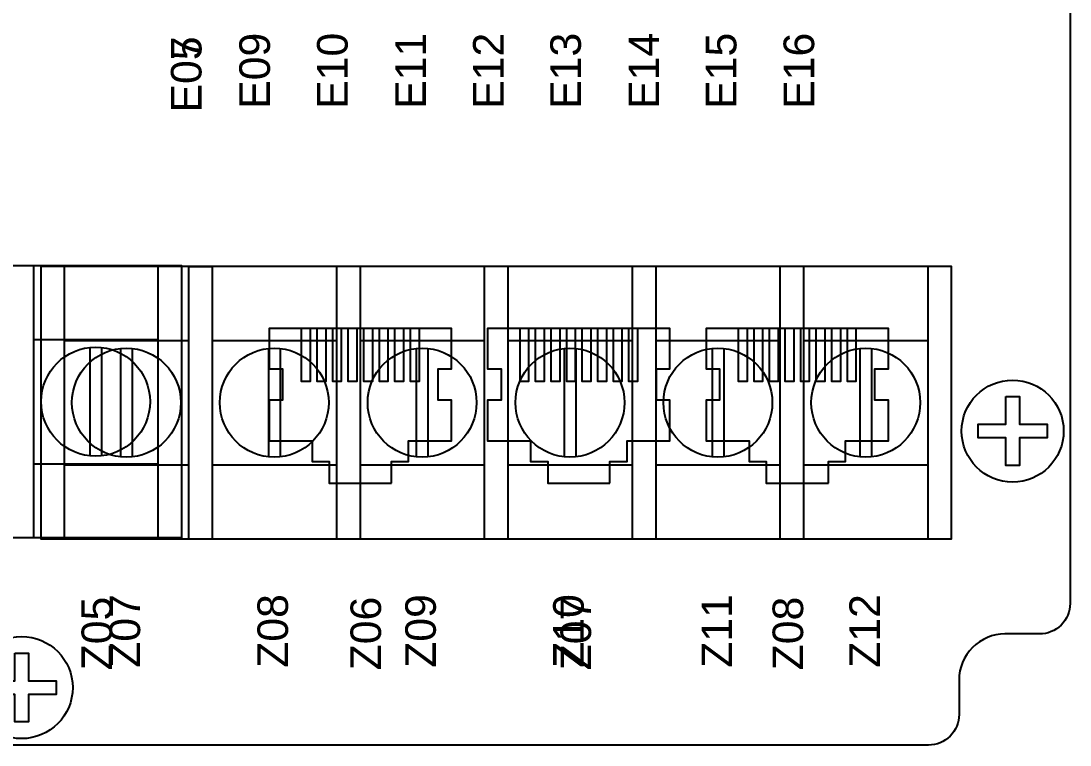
# Model space of a CAD drawing. Extents: x 1 to 47, y 1 to 35.
# Drawn here: x 42.084 to 44.782, y 9.779 to 11.641 of the extents above; entities that cross this region are included whole.
import ezdxf

# ---------------------------------------------------------------- set-up
doc = ezdxf.new("R2010")
doc.units = 0
doc.header["$MEASUREMENT"] = 0
for name, color, linetype in [('10_00______DWG_', 7, 'CONTINUOUS'), ('6_01__9-_0-___10__RTD_INPU', 7, 'CONTINUOUS'), ('6_02__9-_B-___10__RTD_INPU', 7, 'CONTINUOUS'), ('6_03__9-_1-___10__RTD_INPU', 7, 'CONTINUOUS'), ('6_04__9-_C-___10__RTD_INPU', 7, 'CONTINUOUS'), ('6_05__9-_D-___10__RTD_INPU', 7, 'CONTINUOUS'), ('6_06__9-_2A___10__RTD_INPU', 7, 'CONTINUOUS'), ('6_07__9-_2B___10__RTD_INPU', 7, 'CONTINUOUS'), ('6_08__9-_2C___10__RTD_INPU', 7, 'CONTINUOUS'), ('6_09__9-_2D___10__RTD_INPU', 7, 'CONTINUOUS'), ('6_10__9-_2G___10__RTD_INPU', 7, 'CONTINUOUS'), ('6_11__9-_3-___10__RTD_INPU', 7, 'CONTINUOUS'), ('6_12__9-_4-___10__RTD_INPU', 7, 'CONTINUOUS'), ('6_13__9-_5-___10__RTD_INPU', 7, 'CONTINUOUS'), ('6_14__9-_6-___10__RTD_INPU', 7, 'CONTINUOUS'), ('6_15__9-_70___10__RTD_INPU', 7, 'CONTINUOUS'), ('6_16__9-_L0___10__RTD_INPU', 7, 'CONTINUOUS'), ('6_17__9-_77___10__RTD_INPU', 7, 'CONTINUOUS'), ('6_18__9-_7-___10__RTD_INPU', 7, 'CONTINUOUS'), ('6_19__9-_L-___10__RTD_INPU', 7, 'CONTINUOUS'), ('7_01__0-__EMPTY', 7, 'CONTINUOUS'), ('7_02__B-___3__DI___4__DO__', 7, 'CONTINUOUS'), ('7_03__1-___4__DI___4__DO__', 7, 'CONTINUOUS'), ('7_04__C-___4__DI___4__DO__', 7, 'CONTINUOUS'), ('7_05__D-___4__DI___3__DO__', 7, 'CONTINUOUS'), ('7_06__2A___8__FORM_A_DO', 7, 'CONTINUOUS'), ('7_07__2B___8__FORM_B_DO', 7, 'CONTINUOUS'), ('7_08__2C___8__DO__6__FORM_', 7, 'CONTINUOUS'), ('7_09__2D___8__DO__2__FORM_', 7, 'CONTINUOUS'), ('7_10__2G___8__DO__4__FORM_', 7, 'CONTINUOUS'), ('7_11__3-___8__DI', 7, 'CONTINUOUS'), ('7_12__4-___14__DI', 7, 'CONTINUOUS'), ('7_13__5-___8__AI', 7, 'CONTINUOUS'), ('7_14__6-___4__AI____4__AO', 7, 'CONTINUOUS'), ('7_15__70___2__AVI____4__AF', 7, 'CONTINUOUS'), ('7_16__L0___2__LEA_AVI____4', 7, 'CONTINUOUS'), ('7_17__77___8__AFDI', 7, 'CONTINUOUS'), ('7_18__7-___2__AVI____7__DI', 7, 'CONTINUOUS'), ('7_19__L-___2__AVI____7__DI', 7, 'CONTINUOUS'), ('8_01__A-___4__ACI', 7, 'CONTINUOUS'), ('8_02__8-___4__ACI____3__AV', 7, 'CONTINUOUS'), ('8_03__L-___4__ACI____3__LE', 7, 'CONTINUOUS'), ('8_04__7-___4__ACI____3__LE', 7, 'CONTINUOUS')]:
    doc.layers.add(name, color=color, linetype=linetype)
doc.styles.add('ARIAL', font='arial.ttf')

msp = doc.modelspace()

# ---------------------------------------------------------------- linework, layer by layer
at = {"layer": '10_00______DWG_'}
msp.add_lwpolyline([(39.7527, 17.0629), (44.4181, 17.0629, -0.414214), (44.4968, 16.9841), (44.4968, 16.8956, 0.414214), (44.6149, 16.7775), (44.7035, 16.7775, -0.414214), (44.7822, 16.6987), (44.7822, 10.1436, -0.414214), (44.7035, 10.0649), (44.6149, 10.0649, 0.414214), (44.4968, 9.9467), (44.4968, 9.8582, -0.414214), (44.4181, 9.7794), (39.7527, 9.7794, -0.414214), (39.674, 9.8582), (39.674, 9.9467, 0.414214), (39.5558, 10.0649), (39.4673, 10.0649, -0.414214), (39.3885, 10.1436), (39.3885, 16.6987, -0.414214), (39.4673, 16.7775), (39.5558, 16.7775, 0.414214), (39.674, 16.8956), (39.674, 16.9841, -0.414214)], format="xyb", close=True, dxfattribs=at)
for points in [[(44.6171, 10.6752), (44.6521, 10.6752), (44.6521, 10.6041), (44.7232, 10.6041), (44.7232, 10.5691), (44.6521, 10.5691), (44.6521, 10.498), (44.6171, 10.498), (44.6171, 10.5691), (44.546, 10.5691), (44.546, 10.6041), (44.6171, 10.6041)], [(42.0679, 10.0157), (42.1029, 10.0157), (42.1029, 9.9446), (42.174, 9.9446), (42.174, 9.9096), (42.1029, 9.9096), (42.1029, 9.8386), (42.0679, 9.8386), (42.0679, 9.9096), (41.9968, 9.9096), (41.9968, 9.9446), (42.0679, 9.9446)]]:
    msp.add_lwpolyline(points, close=True, dxfattribs=at)
for centre in [(44.6346, 10.5866), (42.0854, 9.9271)]:
    msp.add_circle(centre, 0.1312, dxfattribs=at)
at = {"layer": '8_01__A-___4__ACI'}
msp.add_line((42.1951, 11.0098), (42.1343, 11.0098), dxfattribs=at)
msp.add_lwpolyline([(42.1343, 11.0098), (42.1343, 10.3098), (44.4773, 10.3098), (44.4773, 11.0098)], close=True, dxfattribs=at)
for points in [[(42.1951, 11.0098), (42.1951, 10.3098)], [(42.5147, 11.0098), (42.5147, 10.3098)], [(42.5147, 11.0098), (42.5755, 11.0098)], [(42.5755, 11.0098), (42.5755, 10.3098)], [(42.8951, 11.0098), (42.8951, 10.3098)], [(42.9558, 11.0098), (42.9558, 10.3098)], [(43.2754, 11.0098), (43.2754, 10.3098)], [(43.3362, 11.0098), (43.3362, 10.3098)], [(43.6558, 11.0098), (43.6558, 10.3098)], [(43.7165, 11.0098), (43.7165, 10.3098)], [(44.0361, 11.0098), (44.0361, 10.3098)], [(44.0969, 11.0098), (44.0969, 10.3098)], [(44.4165, 11.0098), (44.4165, 10.3098)], [(42.1951, 10.8198), (42.5147, 10.8198)], [(42.3399, 10.7991), (42.3399, 10.5206)], [(42.3698, 10.7991), (42.3698, 10.5206)], [(42.5755, 10.8198), (42.8951, 10.8198)], [(42.7203, 10.7991), (42.7203, 10.5206)], [(42.7502, 10.7991), (42.7502, 10.5206)], [(42.9558, 10.8198), (43.2754, 10.8198)], [(43.1006, 10.7991), (43.1006, 10.5206)], [(43.1305, 10.7991), (43.1305, 10.5206)], [(43.3362, 10.8198), (43.6558, 10.8198)], [(43.481, 10.7991), (43.481, 10.5206)], [(43.5109, 10.7991), (43.5109, 10.5206)], [(43.7165, 10.8198), (44.0361, 10.8198)], [(43.8613, 10.7991), (43.8613, 10.5206)], [(43.8913, 10.7991), (43.8913, 10.5206)], [(44.0969, 10.8198), (44.4165, 10.8198)], [(44.2417, 10.7991), (44.2417, 10.5206)], [(44.2717, 10.7991), (44.2717, 10.5206)], [(42.1951, 10.4998), (42.5147, 10.4998)], [(42.5755, 10.4998), (42.8951, 10.4998)], [(42.9558, 10.4998), (43.2754, 10.4998)], [(43.3362, 10.4998), (43.6558, 10.4998)], [(43.7165, 10.4998), (44.0361, 10.4998)], [(44.0969, 10.4998), (44.4165, 10.4998)]]:
    msp.add_lwpolyline(points, dxfattribs=at)
for centre in [(42.3549, 10.6598), (42.7352, 10.6598), (43.1156, 10.6598), (43.4959, 10.6598), (43.8763, 10.6598), (44.2567, 10.6598)]:
    msp.add_circle(centre, 0.1401, dxfattribs=at)
at = {"layer": '8_02__8-___4__ACI____3__AV'}
msp.add_line((42.1951, 11.0098), (42.1343, 11.0098), dxfattribs=at)
msp.add_lwpolyline([(42.1343, 11.0098), (42.1343, 10.3098), (44.4773, 10.3098), (44.4773, 11.0098)], close=True, dxfattribs=at)
for points in [[(42.1951, 11.0098), (42.1951, 10.3098)], [(42.5147, 11.0098), (42.5147, 10.3098)], [(42.5147, 11.0098), (42.5755, 11.0098)], [(42.5755, 11.0098), (42.5755, 10.3098)], [(42.8951, 11.0098), (42.8951, 10.3098)], [(42.9558, 11.0098), (42.9558, 10.3098)], [(43.2754, 11.0098), (43.2754, 10.3098)], [(43.3362, 11.0098), (43.3362, 10.3098)], [(43.6558, 11.0098), (43.6558, 10.3098)], [(43.7165, 11.0098), (43.7165, 10.3098)], [(44.0361, 11.0098), (44.0361, 10.3098)], [(44.0969, 11.0098), (44.0969, 10.3098)], [(44.4165, 11.0098), (44.4165, 10.3098)], [(42.1951, 10.8198), (42.5147, 10.8198)], [(42.3399, 10.7991), (42.3399, 10.5206)], [(42.3698, 10.7991), (42.3698, 10.5206)], [(42.5755, 10.8198), (42.8951, 10.8198)], [(42.7203, 10.7991), (42.7203, 10.5206)], [(42.7502, 10.7991), (42.7502, 10.5206)], [(42.9558, 10.8198), (43.2754, 10.8198)], [(43.1006, 10.7991), (43.1006, 10.5206)], [(43.1305, 10.7991), (43.1305, 10.5206)], [(43.3362, 10.8198), (43.6558, 10.8198)], [(43.481, 10.7991), (43.481, 10.5206)], [(43.5109, 10.7991), (43.5109, 10.5206)], [(43.7165, 10.8198), (44.0361, 10.8198)], [(43.8613, 10.7991), (43.8613, 10.5206)], [(43.8913, 10.7991), (43.8913, 10.5206)], [(44.0969, 10.8198), (44.4165, 10.8198)], [(44.2417, 10.7991), (44.2417, 10.5206)], [(44.2717, 10.7991), (44.2717, 10.5206)], [(42.1951, 10.4998), (42.5147, 10.4998)], [(42.5755, 10.4998), (42.8951, 10.4998)], [(42.9558, 10.4998), (43.2754, 10.4998)], [(43.3362, 10.4998), (43.6558, 10.4998)], [(43.7165, 10.4998), (44.0361, 10.4998)], [(44.0969, 10.4998), (44.4165, 10.4998)]]:
    msp.add_lwpolyline(points, dxfattribs=at)
for centre in [(42.3549, 10.6598), (42.7352, 10.6598), (43.1156, 10.6598), (43.4959, 10.6598), (43.8763, 10.6598), (44.2567, 10.6598)]:
    msp.add_circle(centre, 0.1401, dxfattribs=at)
at = {"layer": '8_03__L-___4__ACI____3__LE'}
msp.add_line((42.1951, 11.0098), (42.1343, 11.0098), dxfattribs=at)
msp.add_lwpolyline([(42.1343, 11.0098), (42.1343, 10.3098), (44.4773, 10.3098), (44.4773, 11.0098)], close=True, dxfattribs=at)
for points in [[(42.1951, 11.0098), (42.1951, 10.3098)], [(42.5147, 11.0098), (42.5147, 10.3098)], [(42.5147, 11.0098), (42.5755, 11.0098)], [(42.5755, 11.0098), (42.5755, 10.3098)], [(42.8951, 11.0098), (42.8951, 10.3098)], [(42.9558, 11.0098), (42.9558, 10.3098)], [(43.2754, 11.0098), (43.2754, 10.3098)], [(43.3362, 11.0098), (43.3362, 10.3098)], [(43.6558, 11.0098), (43.6558, 10.3098)], [(43.7165, 11.0098), (43.7165, 10.3098)], [(44.0361, 11.0098), (44.0361, 10.3098)], [(44.0969, 11.0098), (44.0969, 10.3098)], [(44.4165, 11.0098), (44.4165, 10.3098)], [(42.1951, 10.8198), (42.5147, 10.8198)], [(42.3399, 10.7991), (42.3399, 10.5206)], [(42.3698, 10.7991), (42.3698, 10.5206)], [(42.5755, 10.8198), (42.8951, 10.8198)], [(42.7203, 10.7991), (42.7203, 10.5206)], [(42.7502, 10.7991), (42.7502, 10.5206)], [(42.9558, 10.8198), (43.2754, 10.8198)], [(43.1006, 10.7991), (43.1006, 10.5206)], [(43.1305, 10.7991), (43.1305, 10.5206)], [(43.3362, 10.8198), (43.6558, 10.8198)], [(43.481, 10.7991), (43.481, 10.5206)], [(43.5109, 10.7991), (43.5109, 10.5206)], [(43.7165, 10.8198), (44.0361, 10.8198)], [(43.8613, 10.7991), (43.8613, 10.5206)], [(43.8913, 10.7991), (43.8913, 10.5206)], [(44.0969, 10.8198), (44.4165, 10.8198)], [(44.2417, 10.7991), (44.2417, 10.5206)], [(44.2717, 10.7991), (44.2717, 10.5206)], [(42.1951, 10.4998), (42.5147, 10.4998)], [(42.5755, 10.4998), (42.8951, 10.4998)], [(42.9558, 10.4998), (43.2754, 10.4998)], [(43.3362, 10.4998), (43.6558, 10.4998)], [(43.7165, 10.4998), (44.0361, 10.4998)], [(44.0969, 10.4998), (44.4165, 10.4998)]]:
    msp.add_lwpolyline(points, dxfattribs=at)
for centre in [(42.3549, 10.6598), (42.7352, 10.6598), (43.1156, 10.6598), (43.4959, 10.6598), (43.8763, 10.6598), (44.2567, 10.6598)]:
    msp.add_circle(centre, 0.1401, dxfattribs=at)
at = {"layer": '8_04__7-___4__ACI____3__LE'}
for points in [[(41.6747, 10.3123), (41.6747, 11.0123), (42.4962, 11.0123), (42.4962, 10.3123), (41.6747, 10.3123)], [(42.1159, 11.0123), (42.1159, 10.3123)], [(42.4355, 11.0123), (42.4355, 10.3123)], [(42.8276, 10.8503), (42.8276, 10.7143), (42.8056, 10.7143), (42.8056, 10.8503)], [(42.8676, 10.8503), (42.8676, 10.7143), (42.8456, 10.7143), (42.8456, 10.8503)], [(42.9076, 10.8503), (42.9076, 10.7143), (42.8856, 10.7143), (42.8856, 10.8503)], [(42.9476, 10.8503), (42.9476, 10.7143), (42.9256, 10.7143), (42.9256, 10.8503)], [(42.9876, 10.8503), (42.9876, 10.7143), (42.9656, 10.7143), (42.9656, 10.8503)], [(43.0276, 10.8503), (43.0276, 10.7143), (43.0056, 10.7143), (43.0056, 10.8503)], [(43.0676, 10.8503), (43.0676, 10.7143), (43.0456, 10.7143), (43.0456, 10.8503)], [(43.1076, 10.8503), (43.1076, 10.7143), (43.0856, 10.7143), (43.0856, 10.8503)], [(43.3896, 10.8503), (43.3896, 10.7143), (43.3676, 10.7143), (43.3676, 10.8503)], [(43.4296, 10.8503), (43.4296, 10.7143), (43.4076, 10.7143), (43.4076, 10.8503)], [(43.4696, 10.8503), (43.4696, 10.7143), (43.4476, 10.7143), (43.4476, 10.8503)], [(43.5096, 10.8503), (43.5096, 10.7143), (43.4876, 10.7143), (43.4876, 10.8503)], [(43.5496, 10.8503), (43.5496, 10.7143), (43.5276, 10.7143), (43.5276, 10.8503)], [(43.5896, 10.8503), (43.5896, 10.7143), (43.5676, 10.7143), (43.5676, 10.8503)], [(43.6296, 10.8503), (43.6296, 10.7143), (43.6076, 10.7143), (43.6076, 10.8503)], [(43.6696, 10.8503), (43.6696, 10.7143), (43.6476, 10.7143), (43.6476, 10.8503)], [(43.9515, 10.8503), (43.9515, 10.7143), (43.9295, 10.7143), (43.9295, 10.8503)], [(43.9915, 10.8503), (43.9915, 10.7143), (43.9695, 10.7143), (43.9695, 10.8503)], [(44.0315, 10.8503), (44.0315, 10.7143), (44.0095, 10.7143), (44.0095, 10.8503)], [(44.0715, 10.8503), (44.0715, 10.7143), (44.0495, 10.7143), (44.0495, 10.8503)], [(44.1115, 10.8503), (44.1115, 10.7143), (44.0895, 10.7143), (44.0895, 10.8503)], [(44.1515, 10.8503), (44.1515, 10.7143), (44.1295, 10.7143), (44.1295, 10.8503)], [(44.1915, 10.8503), (44.1915, 10.7143), (44.1695, 10.7143), (44.1695, 10.8503)], [(44.2315, 10.8503), (44.2315, 10.7143), (44.2095, 10.7143), (44.2095, 10.8503)], [(42.1159, 10.8223), (42.4355, 10.8223)], [(42.2607, 10.8015), (42.2607, 10.5231)], [(42.2906, 10.8016), (42.2906, 10.5231)], [(42.1159, 10.5023), (42.4355, 10.5023)]]:
    msp.add_lwpolyline(points, dxfattribs=at)
for points in [[(43.0366, 10.4523), (43.0366, 10.5083), (43.0806, 10.5083), (43.0806, 10.5613), (43.1911, 10.5613), (43.1911, 10.6663), (43.1566, 10.6663), (43.1566, 10.7463), (43.1911, 10.7463), (43.1911, 10.8503), (42.7221, 10.8503), (42.7221, 10.7463), (42.7566, 10.7463), (42.7566, 10.6663), (42.7221, 10.6663), (42.7221, 10.5613), (42.8326, 10.5613), (42.8326, 10.5083), (42.8766, 10.5083), (42.8766, 10.4523)], [(43.5986, 10.4523), (43.5986, 10.5083), (43.6426, 10.5083), (43.6426, 10.5613), (43.7531, 10.5613), (43.7531, 10.6663), (43.7186, 10.6663), (43.7186, 10.7463), (43.7531, 10.7463), (43.7531, 10.8503), (43.2841, 10.8503), (43.2841, 10.7463), (43.3186, 10.7463), (43.3186, 10.6663), (43.2841, 10.6663), (43.2841, 10.5613), (43.3946, 10.5613), (43.3946, 10.5083), (43.4386, 10.5083), (43.4386, 10.4523)], [(44.1605, 10.4523), (44.1605, 10.5083), (44.2045, 10.5083), (44.2045, 10.5613), (44.315, 10.5613), (44.315, 10.6663), (44.2805, 10.6663), (44.2805, 10.7463), (44.315, 10.7463), (44.315, 10.8503), (43.846, 10.8503), (43.846, 10.7463), (43.8805, 10.7463), (43.8805, 10.6663), (43.846, 10.6663), (43.846, 10.5613), (43.9565, 10.5613), (43.9565, 10.5083), (44.0005, 10.5083), (44.0005, 10.4523)]]:
    msp.add_lwpolyline(points, close=True, dxfattribs=at)
msp.add_circle((42.2756, 10.6623), 0.1401, dxfattribs=at)

# ---------------------------------------------------------------- texts
at = {"layer": '6_01__9-_0-___10__RTD_INPU', "style": 'ARIAL'}
for s, p in [('E09', (42.7241, 11.4154)), ('E10', (42.924, 11.4154)), ('E11', (43.1253, 11.4154)), ('E12', (43.3253, 11.4154)), ('E13', (43.524, 11.4154)), ('E14', (43.7253, 11.4154)), ('E15', (43.9241, 11.4154)), ('E16', (44.1241, 11.4154))]:
    msp.add_text(s, height=0.07867, rotation=90, dxfattribs=at).set_placement(p)
at = {"layer": '6_02__9-_B-___10__RTD_INPU', "style": 'ARIAL'}
for s, p in [('E09', (42.7239, 11.4154)), ('E10', (42.9239, 11.4154)), ('E11', (43.1252, 11.4154)), ('E12', (43.3252, 11.4154)), ('E13', (43.5239, 11.4154)), ('E14', (43.7252, 11.4154)), ('E15', (43.9239, 11.4154)), ('E16', (44.1239, 11.4154))]:
    msp.add_text(s, height=0.07867, rotation=90, dxfattribs=at).set_placement(p)
at = {"layer": '6_03__9-_1-___10__RTD_INPU', "style": 'ARIAL'}
for s, p in [('E09', (42.7239, 11.4154)), ('E10', (42.9239, 11.4154)), ('E11', (43.1252, 11.4154)), ('E12', (43.3252, 11.4154)), ('E13', (43.5239, 11.4154)), ('E14', (43.7252, 11.4154)), ('E15', (43.9239, 11.4154)), ('E16', (44.1239, 11.4154))]:
    msp.add_text(s, height=0.07867, rotation=90, dxfattribs=at).set_placement(p)
at = {"layer": '6_04__9-_C-___10__RTD_INPU', "style": 'ARIAL'}
for s, p in [('E09', (42.7239, 11.4154)), ('E10', (42.9239, 11.4154)), ('E11', (43.1252, 11.4154)), ('E12', (43.3252, 11.4154)), ('E13', (43.5239, 11.4154)), ('E14', (43.7252, 11.4154)), ('E15', (43.9239, 11.4154)), ('E16', (44.1239, 11.4154))]:
    msp.add_text(s, height=0.07867, rotation=90, dxfattribs=at).set_placement(p)
at = {"layer": '6_05__9-_D-___10__RTD_INPU', "style": 'ARIAL'}
for s, p in [('E09', (42.7239, 11.4154)), ('E10', (42.9239, 11.4154)), ('E11', (43.1252, 11.4154)), ('E12', (43.3252, 11.4154)), ('E13', (43.5239, 11.4154)), ('E14', (43.7252, 11.4154)), ('E15', (43.9239, 11.4154)), ('E16', (44.1239, 11.4154))]:
    msp.add_text(s, height=0.07867, rotation=90, dxfattribs=at).set_placement(p)
at = {"layer": '6_06__9-_2A___10__RTD_INPU', "style": 'ARIAL'}
for s, p in [('E09', (42.7239, 11.4154)), ('E10', (42.9239, 11.4154)), ('E11', (43.1252, 11.4154)), ('E12', (43.3252, 11.4154)), ('E13', (43.5239, 11.4154)), ('E14', (43.7252, 11.4154)), ('E15', (43.9239, 11.4154)), ('E16', (44.1239, 11.4154))]:
    msp.add_text(s, height=0.07867, rotation=90, dxfattribs=at).set_placement(p)
at = {"layer": '6_07__9-_2B___10__RTD_INPU', "style": 'ARIAL'}
for s, p in [('E09', (42.7239, 11.4154)), ('E10', (42.9239, 11.4154)), ('E11', (43.1252, 11.4154)), ('E12', (43.3252, 11.4154)), ('E13', (43.5239, 11.4154)), ('E14', (43.7252, 11.4154)), ('E15', (43.9239, 11.4154)), ('E16', (44.1239, 11.4154))]:
    msp.add_text(s, height=0.07867, rotation=90, dxfattribs=at).set_placement(p)
at = {"layer": '6_08__9-_2C___10__RTD_INPU', "style": 'ARIAL'}
for s, p in [('E09', (42.7239, 11.4154)), ('E10', (42.9239, 11.4154)), ('E11', (43.1252, 11.4154)), ('E12', (43.3252, 11.4154)), ('E13', (43.5239, 11.4154)), ('E14', (43.7252, 11.4154)), ('E15', (43.9239, 11.4154)), ('E16', (44.1239, 11.4154))]:
    msp.add_text(s, height=0.07867, rotation=90, dxfattribs=at).set_placement(p)
at = {"layer": '6_09__9-_2D___10__RTD_INPU', "style": 'ARIAL'}
for s, p in [('E09', (42.7239, 11.4154)), ('E10', (42.9239, 11.4154)), ('E11', (43.1252, 11.4154)), ('E12', (43.3252, 11.4154)), ('E13', (43.5239, 11.4154)), ('E14', (43.7252, 11.4154)), ('E15', (43.9239, 11.4154)), ('E16', (44.1239, 11.4154))]:
    msp.add_text(s, height=0.07867, rotation=90, dxfattribs=at).set_placement(p)
at = {"layer": '6_10__9-_2G___10__RTD_INPU', "style": 'ARIAL'}
for s, p in [('E09', (42.7239, 11.4154)), ('E10', (42.9239, 11.4154)), ('E11', (43.1252, 11.4154)), ('E12', (43.3252, 11.4154)), ('E13', (43.5239, 11.4154)), ('E14', (43.7252, 11.4154)), ('E15', (43.9239, 11.4154)), ('E16', (44.1239, 11.4154))]:
    msp.add_text(s, height=0.07867, rotation=90, dxfattribs=at).set_placement(p)
at = {"layer": '6_11__9-_3-___10__RTD_INPU', "style": 'ARIAL'}
for s, p in [('E09', (42.7239, 11.4154)), ('E10', (42.9239, 11.4154)), ('E11', (43.1252, 11.4154)), ('E12', (43.3252, 11.4154)), ('E13', (43.5239, 11.4154)), ('E14', (43.7252, 11.4154)), ('E15', (43.9239, 11.4154)), ('E16', (44.1239, 11.4154))]:
    msp.add_text(s, height=0.07867, rotation=90, dxfattribs=at).set_placement(p)
at = {"layer": '6_12__9-_4-___10__RTD_INPU', "style": 'ARIAL'}
for s, p in [('E09', (42.7239, 11.4154)), ('E10', (42.9239, 11.4154)), ('E11', (43.1252, 11.4154)), ('E12', (43.3252, 11.4154)), ('E13', (43.5239, 11.4154)), ('E14', (43.7252, 11.4154)), ('E15', (43.9239, 11.4154)), ('E16', (44.1239, 11.4154))]:
    msp.add_text(s, height=0.07867, rotation=90, dxfattribs=at).set_placement(p)
at = {"layer": '6_13__9-_5-___10__RTD_INPU', "style": 'ARIAL'}
for s, p in [('E09', (42.7239, 11.4154)), ('E10', (42.9239, 11.4154)), ('E11', (43.1252, 11.4154)), ('E12', (43.3252, 11.4154)), ('E13', (43.5239, 11.4154)), ('E14', (43.7252, 11.4154)), ('E15', (43.9239, 11.4154)), ('E16', (44.1239, 11.4154))]:
    msp.add_text(s, height=0.07867, rotation=90, dxfattribs=at).set_placement(p)
at = {"layer": '6_14__9-_6-___10__RTD_INPU', "style": 'ARIAL'}
for s, p in [('E09', (42.7239, 11.4154)), ('E10', (42.9239, 11.4154)), ('E11', (43.1252, 11.4154)), ('E12', (43.3252, 11.4154)), ('E13', (43.5239, 11.4154)), ('E14', (43.7252, 11.4154)), ('E15', (43.9239, 11.4154)), ('E16', (44.1239, 11.4154))]:
    msp.add_text(s, height=0.07867, rotation=90, dxfattribs=at).set_placement(p)
at = {"layer": '6_15__9-_70___10__RTD_INPU', "style": 'ARIAL'}
for s, p in [('E07', (42.548, 11.4059)), ('E08', (43.0483, 11.4059)), ('E09', (43.5482, 11.4059)), ('E10', (44.0483, 11.4059))]:
    msp.add_text(s, height=0.07867, rotation=90, dxfattribs=at).set_placement(p)
at = {"layer": '6_16__9-_L0___10__RTD_INPU', "style": 'ARIAL'}
for s, p in [('E07', (42.548, 11.4059)), ('E08', (43.0483, 11.4059)), ('E09', (43.5482, 11.4059)), ('E10', (44.0483, 11.4059))]:
    msp.add_text(s, height=0.07867, rotation=90, dxfattribs=at).set_placement(p)
at = {"layer": '6_17__9-_77___10__RTD_INPU', "style": 'ARIAL'}
for s, p in [('E05', (42.548, 11.4059)), ('E06', (43.0483, 11.4059)), ('E07', (43.5482, 11.4059)), ('E08', (44.0483, 11.4059))]:
    msp.add_text(s, height=0.07867, rotation=90, dxfattribs=at).set_placement(p)
at = {"layer": '6_18__9-_7-___10__RTD_INPU', "style": 'ARIAL'}
for s, p in [('E05', (42.7239, 11.4154)), ('E06', (42.9239, 11.4154)), ('E07', (43.1252, 11.4154)), ('E08', (43.3252, 11.4154)), ('E09', (43.5239, 11.4154)), ('E10', (43.7252, 11.4154)), ('E11', (43.9239, 11.4154)), ('E12', (44.1239, 11.4154))]:
    msp.add_text(s, height=0.07867, rotation=90, dxfattribs=at).set_placement(p)
at = {"layer": '6_19__9-_L-___10__RTD_INPU', "style": 'ARIAL'}
for s, p in [('E05', (42.7239, 11.4154)), ('E06', (42.9239, 11.4154)), ('E07', (43.1252, 11.4154)), ('E08', (43.3252, 11.4154)), ('E09', (43.5239, 11.4154)), ('E10', (43.7252, 11.4154)), ('E11', (43.9239, 11.4154)), ('E12', (44.1239, 11.4154))]:
    msp.add_text(s, height=0.07867, rotation=90, dxfattribs=at).set_placement(p)
at = {"layer": '7_01__0-__EMPTY', "style": 'ARIAL'}
for s, p in [('E09', (42.7241, 11.4154)), ('E10', (42.924, 11.4154)), ('E11', (43.1253, 11.4154)), ('E12', (43.3253, 11.4154)), ('E13', (43.524, 11.4154)), ('E14', (43.7253, 11.4154)), ('E15', (43.9241, 11.4154)), ('E16', (44.1241, 11.4154))]:
    msp.add_text(s, height=0.07867, rotation=90, dxfattribs=at).set_placement(p)
at = {"layer": '7_02__B-___3__DI___4__DO__', "style": 'ARIAL'}
for s, p in [('E09', (42.7241, 11.4154)), ('E10', (42.924, 11.4154)), ('E11', (43.1253, 11.4154)), ('E12', (43.3253, 11.4154)), ('E13', (43.524, 11.4154)), ('E14', (43.7253, 11.4154)), ('E15', (43.9241, 11.4154)), ('E16', (44.1241, 11.4154))]:
    msp.add_text(s, height=0.07867, rotation=90, dxfattribs=at).set_placement(p)
at = {"layer": '7_03__1-___4__DI___4__DO__', "style": 'ARIAL'}
for s, p in [('E09', (42.7241, 11.4154)), ('E10', (42.924, 11.4154)), ('E11', (43.1253, 11.4154)), ('E12', (43.3253, 11.4154)), ('E13', (43.524, 11.4154)), ('E14', (43.7253, 11.4154)), ('E15', (43.9241, 11.4154)), ('E16', (44.1241, 11.4154))]:
    msp.add_text(s, height=0.07867, rotation=90, dxfattribs=at).set_placement(p)
at = {"layer": '7_04__C-___4__DI___4__DO__', "style": 'ARIAL'}
for s, p in [('E09', (42.7241, 11.4154)), ('E10', (42.924, 11.4154)), ('E11', (43.1253, 11.4154)), ('E12', (43.3253, 11.4154)), ('E13', (43.524, 11.4154)), ('E14', (43.7253, 11.4154)), ('E15', (43.9241, 11.4154)), ('E16', (44.1241, 11.4154))]:
    msp.add_text(s, height=0.07867, rotation=90, dxfattribs=at).set_placement(p)
at = {"layer": '7_05__D-___4__DI___3__DO__', "style": 'ARIAL'}
for s, p in [('E09', (42.7241, 11.4154)), ('E10', (42.924, 11.4154)), ('E11', (43.1253, 11.4154)), ('E12', (43.3253, 11.4154)), ('E13', (43.524, 11.4154)), ('E14', (43.7253, 11.4154)), ('E15', (43.9241, 11.4154)), ('E16', (44.1241, 11.4154))]:
    msp.add_text(s, height=0.07867, rotation=90, dxfattribs=at).set_placement(p)
at = {"layer": '7_06__2A___8__FORM_A_DO', "style": 'ARIAL'}
for s, p in [('E09', (42.7241, 11.4154)), ('E10', (42.924, 11.4154)), ('E11', (43.1253, 11.4154)), ('E12', (43.3253, 11.4154)), ('E13', (43.524, 11.4154)), ('E14', (43.7253, 11.4154)), ('E15', (43.9241, 11.4154)), ('E16', (44.1241, 11.4154))]:
    msp.add_text(s, height=0.07867, rotation=90, dxfattribs=at).set_placement(p)
at = {"layer": '7_07__2B___8__FORM_B_DO', "style": 'ARIAL'}
for s, p in [('E09', (42.7241, 11.4154)), ('E10', (42.924, 11.4154)), ('E11', (43.1253, 11.4154)), ('E12', (43.3253, 11.4154)), ('E13', (43.524, 11.4154)), ('E14', (43.7253, 11.4154)), ('E15', (43.9241, 11.4154)), ('E16', (44.1241, 11.4154))]:
    msp.add_text(s, height=0.07867, rotation=90, dxfattribs=at).set_placement(p)
at = {"layer": '7_08__2C___8__DO__6__FORM_', "style": 'ARIAL'}
for s, p in [('E09', (42.7241, 11.4154)), ('E10', (42.924, 11.4154)), ('E11', (43.1253, 11.4154)), ('E12', (43.3253, 11.4154)), ('E13', (43.524, 11.4154)), ('E14', (43.7253, 11.4154)), ('E15', (43.9241, 11.4154)), ('E16', (44.1241, 11.4154))]:
    msp.add_text(s, height=0.07867, rotation=90, dxfattribs=at).set_placement(p)
at = {"layer": '7_09__2D___8__DO__2__FORM_', "style": 'ARIAL'}
for s, p in [('E09', (42.7241, 11.4154)), ('E10', (42.924, 11.4154)), ('E11', (43.1253, 11.4154)), ('E12', (43.3253, 11.4154)), ('E13', (43.524, 11.4154)), ('E14', (43.7253, 11.4154)), ('E15', (43.9241, 11.4154)), ('E16', (44.1241, 11.4154))]:
    msp.add_text(s, height=0.07867, rotation=90, dxfattribs=at).set_placement(p)
at = {"layer": '7_10__2G___8__DO__4__FORM_', "style": 'ARIAL'}
for s, p in [('E09', (42.7241, 11.4154)), ('E10', (42.924, 11.4154)), ('E11', (43.1253, 11.4154)), ('E12', (43.3253, 11.4154)), ('E13', (43.524, 11.4154)), ('E14', (43.7253, 11.4154)), ('E15', (43.9241, 11.4154)), ('E16', (44.1241, 11.4154))]:
    msp.add_text(s, height=0.07867, rotation=90, dxfattribs=at).set_placement(p)
at = {"layer": '7_11__3-___8__DI', "style": 'ARIAL'}
for s, p in [('E09', (42.7241, 11.4154)), ('E10', (42.924, 11.4154)), ('E11', (43.1253, 11.4154)), ('E12', (43.3253, 11.4154)), ('E13', (43.524, 11.4154)), ('E14', (43.7253, 11.4154)), ('E15', (43.9241, 11.4154)), ('E16', (44.1241, 11.4154))]:
    msp.add_text(s, height=0.07867, rotation=90, dxfattribs=at).set_placement(p)
at = {"layer": '7_12__4-___14__DI', "style": 'ARIAL'}
for s, p in [('E09', (42.7241, 11.4154)), ('E10', (42.924, 11.4154)), ('E11', (43.1253, 11.4154)), ('E12', (43.3253, 11.4154)), ('E13', (43.524, 11.4154)), ('E14', (43.7253, 11.4154)), ('E15', (43.9241, 11.4154)), ('E16', (44.1241, 11.4154))]:
    msp.add_text(s, height=0.07867, rotation=90, dxfattribs=at).set_placement(p)
at = {"layer": '7_13__5-___8__AI', "style": 'ARIAL'}
for s, p in [('E09', (42.7241, 11.4154)), ('E10', (42.924, 11.4154)), ('E11', (43.1253, 11.4154)), ('E12', (43.3253, 11.4154)), ('E13', (43.524, 11.4154)), ('E14', (43.7253, 11.4154)), ('E15', (43.9241, 11.4154)), ('E16', (44.1241, 11.4154))]:
    msp.add_text(s, height=0.07867, rotation=90, dxfattribs=at).set_placement(p)
at = {"layer": '7_14__6-___4__AI____4__AO', "style": 'ARIAL'}
for s, p in [('E09', (42.7241, 11.4154)), ('E10', (42.924, 11.4154)), ('E11', (43.1253, 11.4154)), ('E12', (43.3253, 11.4154)), ('E13', (43.524, 11.4154)), ('E14', (43.7253, 11.4154)), ('E15', (43.9241, 11.4154)), ('E16', (44.1241, 11.4154))]:
    msp.add_text(s, height=0.07867, rotation=90, dxfattribs=at).set_placement(p)
at = {"layer": '7_15__70___2__AVI____4__AF', "style": 'ARIAL'}
for s, p in [('E05', (42.548, 11.4059)), ('E06', (43.0483, 11.4059)), ('E07', (43.5482, 11.4059)), ('E08', (44.0483, 11.4059))]:
    msp.add_text(s, height=0.07867, rotation=90, dxfattribs=at).set_placement(p)
at = {"layer": '7_16__L0___2__LEA_AVI____4', "style": 'ARIAL'}
for s, p in [('E05', (42.548, 11.4059)), ('E06', (43.0483, 11.4059)), ('E07', (43.5482, 11.4059)), ('E08', (44.0483, 11.4059))]:
    msp.add_text(s, height=0.07867, rotation=90, dxfattribs=at).set_placement(p)
at = {"layer": '7_17__77___8__AFDI', "style": 'ARIAL'}
for s, p in [('E05', (42.548, 11.4059)), ('E06', (43.0483, 11.4059)), ('E07', (43.5482, 11.4059)), ('E08', (44.0483, 11.4059))]:
    msp.add_text(s, height=0.07867, rotation=90, dxfattribs=at).set_placement(p)
at = {"layer": '7_18__7-___2__AVI____7__DI', "style": 'ARIAL'}
for s, p in [('E05', (42.7239, 11.4154)), ('E06', (42.9239, 11.4154)), ('E07', (43.1252, 11.4154)), ('E08', (43.3252, 11.4154)), ('E09', (43.5239, 11.4154)), ('E10', (43.7252, 11.4154)), ('E11', (43.9239, 11.4154)), ('E12', (44.1239, 11.4154))]:
    msp.add_text(s, height=0.07867, rotation=90, dxfattribs=at).set_placement(p)
at = {"layer": '7_19__L-___2__AVI____7__DI', "style": 'ARIAL'}
for s, p in [('E05', (42.7239, 11.4154)), ('E06', (42.9239, 11.4154)), ('E07', (43.1252, 11.4154)), ('E08', (43.3252, 11.4154)), ('E09', (43.5239, 11.4154)), ('E10', (43.7252, 11.4154)), ('E11', (43.9239, 11.4154)), ('E12', (44.1239, 11.4154))]:
    msp.add_text(s, height=0.07867, rotation=90, dxfattribs=at).set_placement(p)
at = {"layer": '8_01__A-___4__ACI', "style": 'ARIAL'}
for s, p in [('Z07', (42.3902, 9.978)), ('Z08', (42.7705, 9.978)), ('Z09', (43.1509, 9.978)), ('Z10', (43.5312, 9.978)), ('Z11', (43.913, 9.978)), ('Z12', (44.2933, 9.978))]:
    msp.add_text(s, height=0.07867, rotation=90, dxfattribs=at).set_placement(p)
at = {"layer": '8_02__8-___4__ACI____3__AV', "style": 'ARIAL'}
for s, p in [('Z07', (42.3902, 9.978)), ('Z08', (42.7705, 9.978)), ('Z09', (43.1509, 9.978)), ('Z10', (43.5312, 9.978)), ('Z11', (43.913, 9.978)), ('Z12', (44.2933, 9.978))]:
    msp.add_text(s, height=0.07867, rotation=90, dxfattribs=at).set_placement(p)
at = {"layer": '8_03__L-___4__ACI____3__LE', "style": 'ARIAL'}
for s, p in [('Z07', (42.3902, 9.978)), ('Z08', (42.7705, 9.978)), ('Z09', (43.1509, 9.978)), ('Z10', (43.5312, 9.978)), ('Z11', (43.913, 9.978)), ('Z12', (44.2933, 9.978))]:
    msp.add_text(s, height=0.07867, rotation=90, dxfattribs=at).set_placement(p)
at = {"layer": '8_04__7-___4__ACI____3__LE', "style": 'ARIAL'}
for s, p in [('Z05', (42.3179, 9.9714)), ('Z06', (43.0098, 9.9714)), ('Z07', (43.5502, 9.9714)), ('Z08', (44.0957, 9.9714))]:
    msp.add_text(s, height=0.07867, rotation=90, dxfattribs=at).set_placement(p)

doc.saveas('drawing.dxf')
